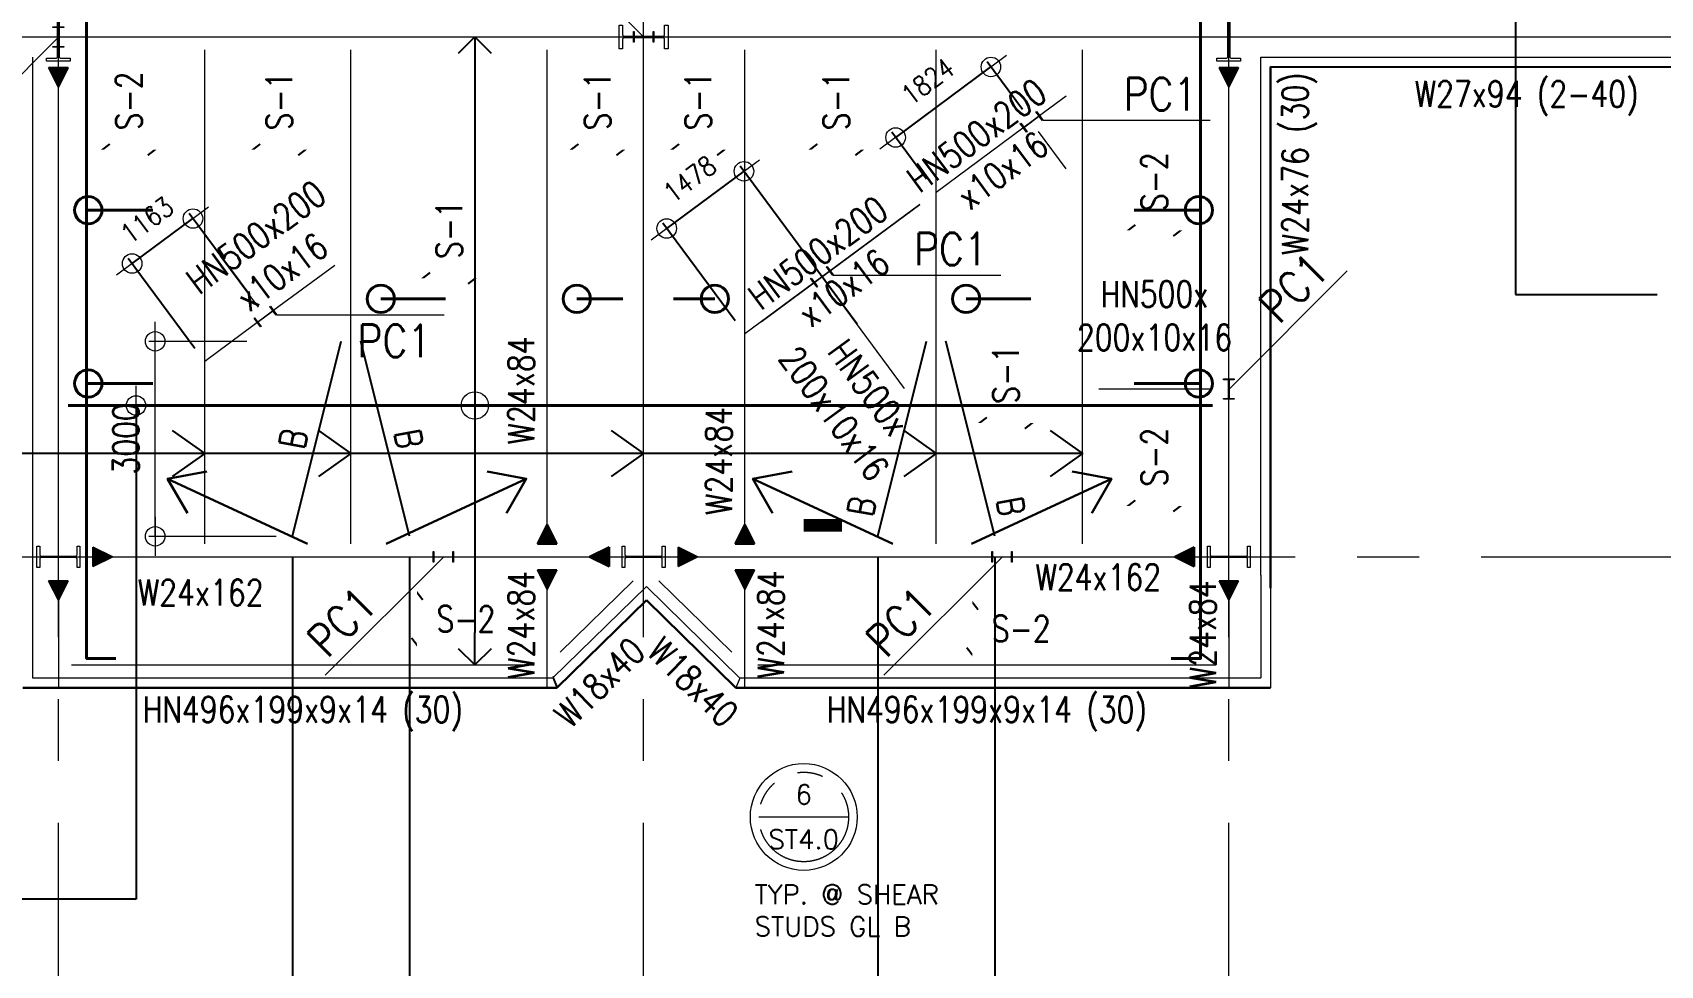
# Model space of a CAD drawing. Header units: millimetres. Extents: x -101701 to 170890, y -50253 to 85631.
# Drawn here: x 38408 to 63442, y -8775 to 5578 of the extents above; entities that cross this region are included whole.
import ezdxf
from ezdxf.enums import TextEntityAlignment as Align

# ---------------------------------------------------------------- set-up
doc = ezdxf.new("R2010")
doc.units = ezdxf.units.MM
doc.header["$MEASUREMENT"] = 0
doc.linetypes.add('CENTER2', pattern=[28.575, 19.05, -3.175, 3.175, -3.175])
doc.linetypes.add('PHANTOM2', pattern=[1.25, 0.625, -0.125, 0.125, -0.125, 0.125, -0.125])
doc.layers.get('0').update_dxf_attribs({"lineweight": 0})
for name, color, linetype, lineweight in [('A_ARCHITECTURAL BACKGROUND', 251, 'Continuous', 5), ('A_LINE', 1, 'Continuous', 9), ('COLUMN', 2, 'Continuous', 20), ('DIM LEADER', 1, 'Continuous', 5), ('GRIDLINES_DIM', 252, 'Continuous', 5), ('REDDUM', 1, 'Continuous', 25), ('S-ANNO-DIMS', 252, 'Continuous', 5), ('S-ANNO-MARK', 2, 'Continuous', 9), ('S-ANNO-NPLT', 7, 'Continuous', 9), ('S-Anno-Symb', 143, 'PHANTOM2', 15), ('S-Anno-Text', 52, 'Continuous', 15), ('S-BEAM', 5, 'Continuous', 25), ('S-BRACE', 2, 'Continuous', 18), ('S_BEAM', 5, 'Continuous', 30), ('S_COL', 2, 'Continuous', 20), ('S_DRB', 4, 'Continuous', 40), ('S_GRID LINES', 252, 'Continuous', 5), ('S_SLAB EDGE', 2, 'Continuous', 30), ('TEXT', 2, 'Continuous', 20)]:
    doc.layers.add(name, color=color, linetype=linetype, lineweight=lineweight)
doc.styles.add('1', font='simplex.shx', dxfattribs={"width": 0.85, "height": 300})
doc.styles.add('ARIALNW', font='ARIALN.TTF')
doc.styles.add('ROMANSX', font='ROMANS.shx', dxfattribs={"height": 0.09375})
doc.styles.add('SIMPLEX', font='SIMPLEX.shx', dxfattribs={"width": 0.8, "height": 400})
doc.dimstyles.new('DIM 200', dxfattribs={"dimtxt": 0.36, "dimasz": 0.2, "dimexe": 0.1, "dimexo": 0, "dimgap": 0.08, "dimtad": 1, "dimlfac": 2, "dimrnd": 0.005, "dimzin": 1, "dimdsep": 46, "dimtxsty": 'ARIALNW', "dimcen": 0.09, "dimclrd": 6, "dimclre": 6, "dimclrt": 13, "dimadec": 0, "dimazin": 0, "dimtfac": 1, "dimtofl": 0, "dimtmove": 2, "dimatfit": 3, "dimfxl": 1, "dimtolj": 1, "dimtzin": 0, "dimarcsym": 0})
doc.dimstyles.new('DIM_100', dxfattribs={"dimtxt": 1000, "dimasz": 2, "dimexe": 100, "dimexo": 250, "dimgap": 250, "dimtad": 1, "dimdec": 0, "dimrnd": 1, "dimdsep": 46, "dimtxsty": '1', "dimblk1": 'ESCADIM_ARW', "dimblk2": 'ESCADIM_ARW', "dimsah": 1, "dimcen": 50, "dimclrd": 256, "dimclre": 256, "dimclrt": 52, "dimadec": 0, "dimazin": 0, "dimtfac": 1, "dimtdec": 0, "dimtofl": 0, "dimtmove": 0, "dimatfit": 3, "dimldrblk": 'ESCADIM_ARW', "dimfxl": 1, "dimtolj": 1, "dimtzin": 0, "dimarcsym": 0})
doc.dimstyles.new('ESCA', dxfattribs={"dimtxt": 300, "dimasz": 1, "dimexe": 100, "dimexo": 100, "dimgap": 100, "dimtad": 1, "dimdec": 0, "dimrnd": 1, "dimdsep": 46, "dimtxsty": '1', "dimblk1": 'ESCADIM_ARW', "dimblk2": 'ESCADIM_ARW', "dimsah": 1, "dimcen": 50, "dimclrd": 256, "dimclre": 256, "dimclrt": 52, "dimadec": 0, "dimazin": 0, "dimtfac": 1, "dimtdec": 0, "dimtofl": 0, "dimtmove": 0, "dimatfit": 3, "dimldrblk": 'ESCADIM_ARW', "dimfxl": 1, "dimtolj": 1, "dimtzin": 0, "dimarcsym": 0})

# ---------------------------------------------------------------- blocks, each defined once
blk = doc.blocks.new('MOMENT')
at = {"layer": 'S_BEAM'}
h = blk.add_hatch(color=1, dxfattribs=at)
h.dxf.hatch_style = 1
h.paths.add_polyline_path([(37000, 700), (36850, 400), (37150, 400)])
at = {"layer": 'REDDUM'}
for p, q in [((36850, 400), (37000, 700)), ((37000, 700), (37150, 400)), ((36850, 400), (37150, 400))]:
    blk.add_line(p, q, dxfattribs=at)
blk = doc.blocks.new('12F COLUMN LAYOUT')
at = {"ltscale": 0.5}
for p, q in [((9002, 8002, 0), (8997, 7998, 0)), ((23968, 6691, 0), (23964, 6696, 0)), ((20746, 4306, 0), (20742, 4312, 0)), ((12187, 3694, 0), (12183, 3699, 0)), ((27002, 2578, 0), (26998, 2583, 0)), ((27002, 2578, 0), (26998, 2583, 0)), ((14764, -3, 0), (14764, 3, 0)), ((14917, 0, 0), (14924, 0, 0)), ((14923, -3, 0), (14919, 3, 0)), ((14923, -3, 0), (14919, 3, 0)), ((14923, -3, 0), (14919, 3, 0))]:
    blk.add_line(p, q, dxfattribs=at)
at = {"ltscale": 0.5, "elevation": 0}
for points in [[(8999, 8156), (9082, 8156), (9082, 8145), (9015, 8145, 0.414214), (9003, 8132), (9003, 7867, 0.414214), (9015, 7854), (9082, 7854), (9082, 7843), (8917, 7843), (8917, 7854), (8983, 7854, 0.414214), (8996, 7867), (8996, 8132, 0.414214), (8983, 8145), (8917, 8145), (8917, 8156), (8999, 8156)], [(24092, 6787), (24141, 6720), (24132, 6713), (24093, 6767, 0.414214), (24075, 6770), (23861, 6612, 0.414214), (23859, 6594), (23899, 6540), (23890, 6534), (23791, 6667), (23800, 6673), (23840, 6620, 0.414214), (23857, 6617), (24071, 6775, 0.414214), (24074, 6793), (24034, 6846), (24043, 6853), (24092, 6787)], [(20870, 4402), (20919, 4336), (20910, 4329), (20871, 4383, 0.414214), (20853, 4385), (20639, 4227, 0.414214), (20637, 4210), (20676, 4156), (20667, 4149), (20569, 4282), (20578, 4289), (20618, 4235, 0.414214), (20635, 4233), (20849, 4391, 0.414214), (20852, 4408), (20812, 4462), (20821, 4469), (20870, 4402)], [(12311, 3790), (12360, 3723), (12351, 3717), (12311, 3771, 0.414214), (12294, 3773), (12080, 3615, 0.414214), (12077, 3597), (12117, 3544), (12108, 3537), (12010, 3670), (12018, 3677), (12058, 3623, 0.414214), (12076, 3620), (12290, 3779, 0.414214), (12292, 3796), (12252, 3850), (12261, 3857), (12311, 3790)], [(27000, 2424), (26917, 2424), (26917, 2435), (26984, 2435, 0.414214), (26997, 2448), (26997, 2714, 0.414214), (26984, 2726), (26917, 2726), (26917, 2737), (27083, 2737), (27083, 2726), (27016, 2726, 0.414214), (27003, 2714), (27003, 2448, 0.414214), (27016, 2435), (27083, 2435), (27083, 2424), (27000, 2424)], [(15077, 0), (15077, -83), (15066, -83), (15066, -16, 0.414214), (15054, -3), (14788, -3, 0.414214), (14775, -16), (14775, -83), (14764, -83), (14764, 83), (14775, 83), (14775, 16, 0.414214), (14788, 3), (15054, 3, 0.414214), (15066, 16), (15066, 83), (15077, 83), (15077, 0)], [(23669, 0), (23669, -83), (23658, -83), (23658, -16, 0.414214), (23645, -3), (23379, -3, 0.414214), (23367, -16), (23367, -83), (23356, -83), (23356, 83), (23367, 83), (23367, 16, 0.414214), (23379, 3), (23645, 3, 0.414214), (23658, 16), (23658, 83), (23669, 83), (23669, 0)]]:
    blk.add_lwpolyline(points, format="xyb", dxfattribs=at)
at = {"ltscale": 0.5, "extrusion": (8.92195e-07, 2.94276e-07, 1), "elevation": 0}
blk.add_lwpolyline([(18157, 8000), (18157, 7917), (18146, 7917), (18146, 7984, 0.414214), (18133, 7997), (17867, 7997, 0.414214), (17854, 7984), (17854, 7917), (17843, 7917), (17843, 8083), (17854, 8083), (17854, 8016, 0.414214), (17867, 8003), (18133, 8003, 0.414214), (18146, 8016), (18146, 8083), (18157, 8083), (18157, 8000)], format="xyb", dxfattribs=at)
at = {"layer": 'COLUMN', "lineweight": 13}
for points in [[(8670, 0), (8670, 166), (8713, 166), (8713, 32, 0.414214), (8733, 12), (9267, 12, 0.414214), (9287, 32), (9287, 166), (9330, 166), (9330, -166), (9287, -166), (9287, -32, 0.414214), (9267, -12), (8733, -12, 0.414214), (8713, -32), (8713, -166), (8670, -166), (8670, 0)], [(17670, 0), (17670, 166), (17713, 166), (17713, 32, 0.414214), (17733, 12), (18267, 12, 0.414214), (18287, 32), (18287, 166), (18330, 166), (18330, -166), (18287, -166), (18287, -32, 0.414214), (18267, -12), (17733, -12, 0.414214), (17713, -32), (17713, -166), (17670, -166), (17670, 0)], [(26670, 0), (26670, 166), (26713, 166), (26713, 32, 0.414214), (26733, 12), (27267, 12, 0.414214), (27287, 32), (27287, 166), (27330, 166), (27330, -166), (27287, -166), (27287, -32, 0.414214), (27267, -12), (26733, -12, 0.414214), (26713, -32), (26713, -166), (26670, -166), (26670, 0)]]:
    blk.add_lwpolyline(points, format="xyb", dxfattribs=at)
at = {"layer": 'S_COL', "ltscale": 0.05, "elevation": 0}
blk.add_lwpolyline([(9000, 7626), (8818, 7626), (8818, 7675), (8969, 7675, 0.414214), (8987, 7693), (8987, 8304, 0.414214), (8969, 8321), (8818, 8321), (8818, 8370), (9182, 8370), (9182, 8321), (9031, 8321, 0.414214), (9013, 8304), (9013, 7693, 0.414214), (9031, 7675), (9182, 7675), (9182, 7626), (9000, 7626)], format="xyb", dxfattribs=at)
at = {"layer": 'S_COL', "ltscale": 0.05}
for points in [[(27000, 7626), (26818, 7626), (26818, 7675), (26969, 7675, 0.414214), (26987, 7693), (26987, 8304, 0.414214), (26969, 8321), (26818, 8321), (26818, 8370), (27182, 8370), (27182, 8321), (27031, 8321, 0.414214), (27013, 8304), (27013, 7693, 0.414214), (27031, 7675), (27182, 7675), (27182, 7626), (27000, 7626)], [(17624, 7998), (17624, 8182), (17677, 8182), (17677, 8031, 0.414214), (17695, 8013), (18305, 8013, 0.414214), (18323, 8031), (18323, 8182), (18376, 8182), (18376, 7815), (18323, 7815), (18323, 7965, 0.414214), (18305, 7984), (17695, 7984, 0.414214), (17677, 7965), (17677, 7815), (17624, 7815), (17624, 7998)]]:
    blk.add_lwpolyline(points, format="xyb", dxfattribs=at)
blk = doc.blocks.new('ESCADIM_ARW')
at = {"color": 7}
blk.add_line((-150, 0), (150, 0), dxfattribs=at)
blk.add_circle((0, 0), 75, dxfattribs=at)
blk = doc.blocks.new('*D31')
at = {"layer": 'A_ARCHITECTURAL BACKGROUND', "lineweight": -2, "ltscale": 0.5, "transparency": 16777216}
for p, q in [((41732, 1556), (40814, 2796)), ((39941, 2025), (40872, 2715)), ((40906, 717), (39880, 2104))]:
    blk.add_line(p, q, dxfattribs=at)
at = {"layer": 'Defpoints', "color": 0, "ltscale": 0.5, "transparency": 16777216}
for p in [(40874, 2716), (41881, 1355, 0), (41055, 516, 0)]:
    blk.add_point(p, dxfattribs=at)
at = {"layer": 'A_ARCHITECTURAL BACKGROUND', "lineweight": -2, "ltscale": 0.5, "transparency": 16777216, "xscale": 2, "yscale": 2, "zscale": 2}
for p, rotation in [((40874, 2716), 36.50094734812542), ((39939, 2024), 216.5009473481254)]:
    blk.add_blockref('ESCADIM_ARW', p, dxfattribs=dict(at, rotation=rotation))
at = {"layer": 'A_ARCHITECTURAL BACKGROUND', "color": 52, "ltscale": 0.5, "transparency": 16777216, "insert": (40169, 2691), "char_height": 300, "attachment_point": 5, "rotation": 36.5009, "style": '1'}
blk.add_mtext('\\A1;1163', dxfattribs=at)
blk = doc.blocks.new('*D33')
at = {"layer": 'A_ARCHITECTURAL BACKGROUND', "lineweight": -2, "ltscale": 0.5, "transparency": 16777216}
for p, q in [((51090, 1090), (49288, 3524)), ((48161, 2565), (49346, 3442)), ((49212, 1142), (48100, 2644))]:
    blk.add_line(p, q, dxfattribs=at)
at = {"layer": 'Defpoints', "color": 0, "ltscale": 0.5, "transparency": 16777216}
for p in [(49348, 3443), (49361, 941, 0), (51238, 889, 0)]:
    blk.add_point(p, dxfattribs=at)
at = {"layer": 'A_ARCHITECTURAL BACKGROUND', "lineweight": -2, "ltscale": 0.5, "transparency": 16777216, "xscale": 2, "yscale": 2, "zscale": 2}
for p, rotation in [((49348, 3443), 36.50094734812542), ((48160, 2564), 216.5009473481254)]:
    blk.add_blockref('ESCADIM_ARW', p, dxfattribs=dict(at, rotation=rotation))
at = {"layer": 'A_ARCHITECTURAL BACKGROUND', "color": 52, "ltscale": 0.5, "transparency": 16777216, "insert": (48516, 3325), "char_height": 300, "attachment_point": 5, "rotation": 36.5009, "style": '1'}
blk.add_mtext('\\A1;1478', dxfattribs=at)
blk = doc.blocks.new('*D34')
at = {"layer": 'A_ARCHITECTURAL BACKGROUND', "lineweight": -2, "ltscale": 0.5, "transparency": 16777216}
for p, q in [((51682, 3965), (53145, 5048)), ((53631, 4394), (53087, 5129)), ((52156, 3320), (51621, 4044))]:
    blk.add_line(p, q, dxfattribs=at)
at = {"layer": 'Defpoints', "color": 0, "ltscale": 0.5, "transparency": 16777216}
for p in [(53146, 5049), (53780, 4193, 0), (52305, 3119, 0)]:
    blk.add_point(p, dxfattribs=at)
at = {"layer": 'A_ARCHITECTURAL BACKGROUND', "lineweight": -2, "ltscale": 0.5, "transparency": 16777216, "xscale": 2, "yscale": 2, "zscale": 2}
for p, rotation in [((53146, 5049), 36.50094734812542), ((51680, 3964), 216.5009473481254)]:
    blk.add_blockref('ESCADIM_ARW', p, dxfattribs=dict(at, rotation=rotation))
at = {"layer": 'A_ARCHITECTURAL BACKGROUND', "color": 52, "ltscale": 0.5, "transparency": 16777216, "insert": (52175, 4828), "char_height": 300, "attachment_point": 5, "rotation": 36.5009, "style": '1'}
blk.add_mtext('\\A1;1824', dxfattribs=at)
blk = doc.blocks.new('ARCHBKGRND2')
at = {"layer": 'A_ARCHITECTURAL BACKGROUND', "color": 251, "ltscale": 10}
for p, q in [((38408, 5201, 0), (38408, -4352, 0)), ((47850, -2943, 0), (46410, -4352, 0)), ((47850, -2943, 0), (49286, -4353, 0)), ((57297, -2772, 0), (57297, -4352, 0)), ((38408, -4352, 0), (46410, -4352, 0)), ((46409, -4325, 0), (46472, -4475, 0)), ((46410, -4352, 0), (46473, -4502, 0)), ((49286, -4353, 0), (49223, -4503, 0)), ((49286, -4352, 0), (57297, -4352, 0))]:
    blk.add_line(p, q, dxfattribs=at)
at = {"layer": 'A_ARCHITECTURAL BACKGROUND', "color": 2, "ltscale": 10}
blk.add_line((57447, -2969, 0), (57447, -4502, 0), dxfattribs=at)
at = {"layer": 'A_ARCHITECTURAL BACKGROUND', "color": 251, "ltscale": 10, "elevation": 0}
blk.add_lwpolyline([(57297, -2772), (57297, 5198), (66215, 5197)], dxfattribs=at)
at = {"layer": 'S_SLAB EDGE', "color": 2, "ltscale": 10}
for p, q in [((47849, -3155, 0), (46473, -4502, 0)), ((47849, -3155, 0), (49223, -4503, 0)), ((38258, -4502, 0), (46473, -4502, 0)), ((49223, -4502, 0), (57447, -4502, 0))]:
    blk.add_line(p, q, dxfattribs=at)
at = {"layer": 'S_SLAB EDGE', "color": 2, "ltscale": 10, "elevation": 0}
blk.add_lwpolyline([(57447, -2969), (57447, 5048), (66366, 5047)], dxfattribs=at)
blk = doc.blocks.new('_Open90')
at = {"color": 0, "linetype": 'ByBlock', "lineweight": -2}
for p, q in [((0, 0), (-1, 0)), ((-0.5, 0.5), (0, 0)), ((0, 0), (-0.5, -0.5))]:
    blk.add_line(p, q, dxfattribs=at)
blk = doc.blocks.new('*D39')
at = {"lineweight": -2, "ltscale": 0.5, "transparency": 16777216}
blk.add_line((45210, 5011), (45210, -3652), dxfattribs=at)
at = {"layer": 'Defpoints', "color": 0, "ltscale": 0.5, "transparency": 16777216}
for p in [(44553, 5511, 0), (44553, -4152, 0), (45210, -4152)]:
    blk.add_point(p, dxfattribs=at)
at = {"lineweight": -2, "ltscale": 0.5, "transparency": 16777216, "xscale": 500, "yscale": 500, "zscale": 500}
for p, rotation in [((45210, 5511), 90), ((45210, -4152), 270)]:
    blk.add_blockref('_Open90', p, dxfattribs=dict(at, rotation=rotation))
blk = doc.blocks.new('*D121')
at = {"layer": 'Defpoints', "color": 0, "transparency": 16777216}
for p in [(18489, 11316), (20150, 11316, 0), (20600, 8316, 0)]:
    blk.add_point(p, dxfattribs=at)
at = {"layer": 'GRIDLINES_DIM', "lineweight": -2, "transparency": 16777216}
for p, q in [((19900, 11316), (18389, 11316)), ((18489, 8318), (18489, 11314)), ((20350, 8316), (18389, 8316))]:
    blk.add_line(p, q, dxfattribs=at)
at = {"layer": 'GRIDLINES_DIM', "lineweight": -2, "transparency": 16777216, "xscale": 2, "yscale": 2, "zscale": 2}
for p, rotation in [((18489, 11316), 90), ((18489, 8316), 270)]:
    blk.add_blockref('ESCADIM_ARW', p, dxfattribs=dict(at, rotation=rotation))
at = {"layer": 'GRIDLINES_DIM', "color": 52, "transparency": 16777216, "insert": (18039, 9816), "char_height": 400, "attachment_point": 5, "rotation": 90, "style": 'SIMPLEX'}
blk.add_mtext('\\A1;{\\W0.8;3000}', dxfattribs=at)
blk = doc.blocks.new('*D61')
at = {"layer": 'Defpoints', "color": 0, "transparency": 16777216}
for p in [(42405, -2240, 0), (38805, -10739), (38805, -15368)]:
    blk.add_point(p, dxfattribs=at)
at = {"layer": 'GRIDLINES_DIM', "lineweight": -2, "transparency": 16777216}
for p, q in [((42405, -2490), (42405, -15468)), ((38805, -10989), (38805, -15468)), ((42403, -15368), (38807, -15368))]:
    blk.add_line(p, q, dxfattribs=at)
at = {"layer": 'GRIDLINES_DIM', "lineweight": -2, "transparency": 16777216, "xscale": 2, "yscale": 2, "zscale": 2, "rotation": 180}
blk.add_blockref('ESCADIM_ARW', (38805, -15368), dxfattribs=at)
at = {"layer": 'GRIDLINES_DIM', "lineweight": -2, "transparency": 16777216, "xscale": 2, "yscale": 2, "zscale": 2}
blk.add_blockref('ESCADIM_ARW', (42405, -15368), dxfattribs=at)
at = {"layer": 'GRIDLINES_DIM', "color": 52, "transparency": 16777216, "insert": (40605, -14918), "char_height": 400, "attachment_point": 5, "style": 'SIMPLEX'}
blk.add_mtext('\\A1;3600', dxfattribs=at)
blk = doc.blocks.new('*D62')
at = {"layer": 'Defpoints', "color": 0, "transparency": 16777216}
for p in [(44205, -2240, 0), (47805, -10739), (47805, -15368)]:
    blk.add_point(p, dxfattribs=at)
at = {"layer": 'GRIDLINES_DIM', "lineweight": -2, "transparency": 16777216}
for p, q in [((44205, -2490), (44205, -15468)), ((47805, -10989), (47805, -15468)), ((44207, -15368), (47803, -15368))]:
    blk.add_line(p, q, dxfattribs=at)
at = {"layer": 'GRIDLINES_DIM', "lineweight": -2, "transparency": 16777216, "xscale": 2, "yscale": 2, "zscale": 2, "rotation": 180}
blk.add_blockref('ESCADIM_ARW', (44205, -15368), dxfattribs=at)
at = {"layer": 'GRIDLINES_DIM', "lineweight": -2, "transparency": 16777216, "xscale": 2, "yscale": 2, "zscale": 2}
blk.add_blockref('ESCADIM_ARW', (47805, -15368), dxfattribs=at)
at = {"layer": 'GRIDLINES_DIM', "color": 52, "transparency": 16777216, "insert": (46005, -14918), "char_height": 400, "attachment_point": 5, "style": 'SIMPLEX'}
blk.add_mtext('\\A1;{\\W0.8;3600}', dxfattribs=at)
blk = doc.blocks.new('*D63')
at = {"layer": 'Defpoints', "color": 0, "transparency": 16777216}
for p in [(42405, -2240, 0), (44205, -2240, 0), (42405, -15368)]:
    blk.add_point(p, dxfattribs=at)
at = {"layer": 'GRIDLINES_DIM', "lineweight": -2, "transparency": 16777216}
for p, q in [((42405, -2490), (42405, -15468)), ((44205, -2490), (44205, -15468)), ((44203, -15368), (42407, -15368))]:
    blk.add_line(p, q, dxfattribs=at)
at = {"layer": 'GRIDLINES_DIM', "lineweight": -2, "transparency": 16777216, "xscale": 2, "yscale": 2, "zscale": 2, "rotation": 180}
blk.add_blockref('ESCADIM_ARW', (42405, -15368), dxfattribs=at)
at = {"layer": 'GRIDLINES_DIM', "lineweight": -2, "transparency": 16777216, "xscale": 2, "yscale": 2, "zscale": 2}
blk.add_blockref('ESCADIM_ARW', (44205, -15368), dxfattribs=at)
at = {"layer": 'GRIDLINES_DIM', "color": 52, "transparency": 16777216, "insert": (43305, -14918), "char_height": 400, "attachment_point": 5, "style": 'SIMPLEX'}
blk.add_mtext('\\A1;{\\W0.8;1800}', dxfattribs=at)
blk = doc.blocks.new('*D78')
at = {"layer": 'Defpoints', "color": 0, "transparency": 16777216}
for p in [(53205, -2240, 0), (56805, -10739), (56805, -15368)]:
    blk.add_point(p, dxfattribs=at)
at = {"layer": 'GRIDLINES_DIM', "lineweight": -2, "transparency": 16777216}
for p, q in [((53205, -2490), (53205, -15468)), ((56805, -10989), (56805, -15468)), ((53207, -15368), (56803, -15368))]:
    blk.add_line(p, q, dxfattribs=at)
at = {"layer": 'GRIDLINES_DIM', "lineweight": -2, "transparency": 16777216, "xscale": 2, "yscale": 2, "zscale": 2, "rotation": 180}
blk.add_blockref('ESCADIM_ARW', (53205, -15368), dxfattribs=at)
at = {"layer": 'GRIDLINES_DIM', "lineweight": -2, "transparency": 16777216, "xscale": 2, "yscale": 2, "zscale": 2}
blk.add_blockref('ESCADIM_ARW', (56805, -15368), dxfattribs=at)
at = {"layer": 'GRIDLINES_DIM', "color": 52, "transparency": 16777216, "insert": (55005, -14918), "char_height": 400, "attachment_point": 5, "style": 'SIMPLEX'}
blk.add_mtext('\\A1;3600', dxfattribs=at)
blk = doc.blocks.new('*D79')
at = {"layer": 'Defpoints', "color": 0, "transparency": 16777216}
for p in [(51405, -2240, 0), (47805, -10739), (47805, -15368)]:
    blk.add_point(p, dxfattribs=at)
at = {"layer": 'GRIDLINES_DIM', "lineweight": -2, "transparency": 16777216}
for p, q in [((51405, -2490), (51405, -15468)), ((47805, -10989), (47805, -15468)), ((51403, -15368), (47807, -15368))]:
    blk.add_line(p, q, dxfattribs=at)
at = {"layer": 'GRIDLINES_DIM', "lineweight": -2, "transparency": 16777216, "xscale": 2, "yscale": 2, "zscale": 2, "rotation": 180}
blk.add_blockref('ESCADIM_ARW', (47805, -15368), dxfattribs=at)
at = {"layer": 'GRIDLINES_DIM', "lineweight": -2, "transparency": 16777216, "xscale": 2, "yscale": 2, "zscale": 2}
blk.add_blockref('ESCADIM_ARW', (51405, -15368), dxfattribs=at)
at = {"layer": 'GRIDLINES_DIM', "color": 52, "transparency": 16777216, "insert": (49605, -14918), "char_height": 400, "attachment_point": 5, "style": 'SIMPLEX'}
blk.add_mtext('\\A1;{\\W0.8;3600}', dxfattribs=at)
blk = doc.blocks.new('*D80')
at = {"layer": 'Defpoints', "color": 0, "transparency": 16777216}
for p in [(51405, -2240, 0), (53205, -2240, 0), (53205, -15368)]:
    blk.add_point(p, dxfattribs=at)
at = {"layer": 'GRIDLINES_DIM', "lineweight": -2, "transparency": 16777216}
for p, q in [((51405, -2490), (51405, -15468)), ((53205, -2490), (53205, -15468)), ((51407, -15368), (53203, -15368))]:
    blk.add_line(p, q, dxfattribs=at)
at = {"layer": 'GRIDLINES_DIM', "lineweight": -2, "transparency": 16777216, "xscale": 2, "yscale": 2, "zscale": 2, "rotation": 180}
blk.add_blockref('ESCADIM_ARW', (51405, -15368), dxfattribs=at)
at = {"layer": 'GRIDLINES_DIM', "lineweight": -2, "transparency": 16777216, "xscale": 2, "yscale": 2, "zscale": 2}
blk.add_blockref('ESCADIM_ARW', (53205, -15368), dxfattribs=at)
at = {"layer": 'GRIDLINES_DIM', "color": 52, "transparency": 16777216, "insert": (52305, -14918), "char_height": 400, "attachment_point": 5, "style": 'SIMPLEX'}
blk.add_mtext('\\A1;{\\W0.8;1800}', dxfattribs=at)
blk = doc.blocks.new('Bubble')
at = {"layer": 'S-ANNO-NPLT'}
blk.add_circle((0, 0), 0.2608, dxfattribs=at)
at = {"layer": 'S-Anno-Symb', "color": 0}
blk.add_line((-0.2188, 0), (0.2188, 0), dxfattribs=at)
blk.add_circle((0, 0), 0.2187, dxfattribs=at)
at = {"layer": 'S-Anno-Symb', "style": 'ROMANSX'}
for tag, p in [('1', (0, 0.1094)), ('S1', (0, -0.1094))]:
    blk.add_attdef(tag, text='', height=0.0937, dxfattribs=at).set_placement(p, align=Align.MIDDLE_CENTER)
at = {"layer": 'S-Anno-Symb', "style": 'ROMANSX', "width": 1.018385, "flags": 8}
blk.add_attdef('LONG', text='', height=0.0937, dxfattribs=at).set_placement((-0.1796, -0.1249), (0.1796, -0.1249), align=Align.FIT)
blk = doc.blocks.new('ROOF DECK FRAMING LAYOUT')
at = {"layer": 'A_LINE', "color": 3}
for p, q in [((47805, 5511, 0), (45986, 7330, 0)), ((38802, 5501, 0), (36983, 3682, 0)), ((53946, 4231, 0), (56519, 4231, 0)), ((50724, 1847, 0), (53297, 1847, 0)), ((56808, 92, 0), (58627, 1911, 0)), ((42165, 1235, 0), (44737, 1235, 0)), ((44726, -2492, 0), (42907, -4311, 0)), ((53317, -2492, 0), (51498, -4311, 0))]:
    blk.add_line(p, q, dxfattribs=at)
at = {"layer": 'COLUMN', "ltscale": 0.5}
blk.add_line((41881, 1355, 0), (41305, 2133, 0), dxfattribs=at)
at = {"layer": 'S-BEAM'}
for p, q in [((42405, -2172, 0), (43155, 828, 0)), ((44205, -2172, 0), (43455, 828, 0)), ((51405, -2172, 0), (52155, 828, 0)), ((53205, -2172, 0), (52455, 828, 0))]:
    blk.add_line(p, q, dxfattribs=at)
at = {"layer": 'S_BEAM', "color": 5, "lineweight": 13}
for p, q in [((39328, 5511, 0), (47281, 5511, 0)), ((48328, 5511, 0), (56281, 5511, 0)), ((57328, 5511, 0), (65440, 5511, 0)), ((41055, -2289, 0), (41055, 5311, 0)), ((43305, -2288, 0), (43305, 5312, 0)), ((52305, -2288, 0), (52305, 5312, 0)), ((54555, -2288, 0), (54555, 5312, 0)), ((38805, -2122, 0), (38805, 5147, 0)), ((47805, -2122, 0), (47805, 5147, 0)), ((56805, -2122, 0), (56805, 5147, 0)), ((54305, 4599, 0), (53977, 4357, 0)), ((53977, 4357, 0), (52305, 3119, 0)), ((54305, 3483, 0), (53880, 4058, 0)), ((52055, 2935, 0), (49361, 941, 0)), ((43055, 1996, 0), (42196, 1361, 0)), ((51819, 104, 0), (50658, 1673, 0)), ((42196, 1361, 0), (41055, 516, 0)), ((56552, 92, 0), (54805, 92, 0)), ((39335, -2489, 0), (47274, -2489, 0)), ((48335, -2489, 0), (56274, -2489, 0))]:
    blk.add_line(p, q, dxfattribs=at)
at = {"layer": 'S_BEAM', "lineweight": 13, "ltscale": 0.5}
for p, q in [((46322, -2289, 0), (46322, 5311, 0)), ((49361, -2289, 0), (49361, 5311, 0)), ((46322, -4502, 0), (46322, -2689, 0)), ((49361, -4502, 0), (49361, -2689, 0)), ((38805, -2855, 0), (38805, -4502, 0)), ((56805, -2855, 0), (56805, -4502, 0))]:
    blk.add_line(p, q, dxfattribs=at)
at = {"layer": 'S_BEAM', "color": 5, "lineweight": 13, "ltscale": 10}
for p, q in [((47647, -2855, 0), (46522, -3956, 0)), ((48039, -2855, 0), (49161, -3955, 0)), ((39005, -4152, 0), (46122, -4152, 0)), ((49561, -4152, 0), (56605, -4152, 0))]:
    blk.add_line(p, q, dxfattribs=at)
at = {"layer": 'REDDUM', "lineweight": 13, "xscale": -1}
for p, rotation in [((1805, 5438, 0), 180), ((19805, 5438, 0), 180), ((47674, 34511, 0), 90), ((56674, 34511, 0), 90), ((9322, -2289, 0), 180), ((12361, -2289, 0), 180), ((1805, -2455, 0), 180), ((19805, -2455, 0), 180)]:
    blk.add_blockref('MOMENT', p, dxfattribs=dict(at, rotation=rotation))
at = {"layer": 'REDDUM', "lineweight": 13}
for p in [(9322, -2689, 0), (12361, -2689, 0)]:
    blk.add_blockref('MOMENT', p, dxfattribs=at)
at = {"layer": 'REDDUM', "lineweight": 13, "rotation": 270}
for p in [(38935, 34511, 0), (47935, 34511, 0)]:
    blk.add_blockref('MOMENT', p, dxfattribs=at)
at = {"layer": 'TEXT', "char_height": 500, "width": 2783.27, "attachment_point": 5, "style": '1'}
for insert in [(55753, 4631, 0), (52531, 2247, 0), (43971, 835, 0)]:
    blk.add_mtext('PC1', dxfattribs=dict(at, insert=insert))
at = {"layer": 'TEXT', "char_height": 500, "width": 2783.27, "attachment_point": 5, "rotation": 45, "style": '1'}
for insert in [(57803, 1652, 0), (43165, -3487, 0), (51757, -3487, 0)]:
    blk.add_mtext('PC1', dxfattribs=dict(at, insert=insert))
at = {"layer": 'S-BRACE', "lineweight": 13, "ltscale": 0.5}
for points in [[(40485, -1287, 0), (42636, -2289, 0)], [(46000, -1287, 0), (43848, -2289, 0)], [(49485, -1287, 0), (51636, -2289, 0)], [(55000, -1287, 0), (52848, -2289, 0)]]:
    blk.add_leader(points, dimstyle='DIM 200', override={"dimasz": 500, "dimgap": 0.08, "dimtad": 0, "dimclrd": 2, "dimldrblk": 'Open90', "dimfxl": 0.18}, dxfattribs=at)
blk = doc.blocks.new('DIM_GRIDLINES_2')
at = {"layer": 'GRIDLINES_DIM', "linetype": 'CENTER2', "ltscale": 300}
for p, q in [((17000, -10379.6), (17000, 63813, 0)), ((26000, -10379.6), (26000, 63813, 0)), ((35000, -10379.6), (35000, 63813, 0)), ((-12556.3, 16000, 0), (50790.7, 16000, 0)), ((-12556.3, 8000, 0), (50790.7, 8000, 0))]:
    blk.add_line(p, q, dxfattribs=at)
at = {"layer": 'GRIDLINES_DIM'}
dim = blk.add_linear_dim(base=(18489, 11315.6, 0), p1=(20600, 8315.6, 0), p2=(20150, 11315.6, 0), angle=90, text='{\\W0.8;<>}', dimstyle='DIM_100', override={"dimtxt": 400, "dimtxsty": 'SIMPLEX'}, dxfattribs=at)
dim.commit()
dim.dimension.update_dxf_attribs({"geometry": '*D121', "text_midpoint": (18039, 9815.6, 0)})

msp = doc.modelspace()

# ---------------------------------------------------------------- linework, layer by layer
at = {"ltscale": 0.5}
msp.add_line((53160.40494, -2492.20186, 0.00034), (53160.40494, -2485.59786, 0.00034), dxfattribs=at)
at = {"layer": 'A_ARCHITECTURAL BACKGROUND', "ltscale": 0.5}
msp.add_line((49610.61011, 1125.89111, 0.00016), (52054.83687, 2934.58696, 0.00021), dxfattribs=at)
at = {"layer": 'GRIDLINES_DIM', "linetype": 'CENTER2', "ltscale": 300}
msp.add_line((9248.55863, -2488.74009, -0.00001), (72595.55687, -2488.74009, -0.00001), dxfattribs=at)
at = {"layer": 'S-ANNO-MARK'}
for points in [[(39595.83194, 3863.21012, 29.99952, 29.99952, 0), (39482.78761, 3776.20899, 0, 0, 0), (40292.36517, 3776.20899, 29.99952, 29.99952, 0), (40179.32084, 3689.20785, 0, 0, 0)], [(41909.374, 3863.21012, 29.99952, 29.99952, 0), (41796.32967, 3776.20899, 0, 0, 0), (42605.90722, 3776.20899, 29.99952, 29.99952, 0), (42492.86289, 3689.20785, 0, 0, 0)], [(46803.32591, 3863.21012, 29.99952, 29.99952, 0), (46690.28159, 3776.20899, 0, 0, 0), (47499.85914, 3776.20899, 29.99952, 29.99952, 0), (47386.81481, 3689.20785, 0, 0, 0)], [(48351.24765, 3863.21012, 29.99952, 29.99952, 0), (48238.20332, 3776.20899, 0, 0, 0), (49047.78087, 3776.20899, 29.99952, 29.99952, 0), (48934.73654, 3689.20785, 0, 0, 0)], [(50476.82539, 3863.21012, 29.99952, 29.99952, 0), (50363.78106, 3776.20899, 0, 0, 0), (51173.35861, 3776.20899, 29.99952, 29.99952, 0), (51060.31428, 3689.20785, 0, 0, 0)], [(55366.86007, 2619.74412, 29.99952, 29.99952, 0), (55253.81574, 2532.74299, 0, 0, 0), (56063.39329, 2532.74299, 29.99952, 29.99952, 0), (55950.34896, 2445.74186, 0, 0, 0)], [(53083.57342, -342.6035, 29.99952, 29.99952, 0), (52970.52909, -429.60463, 0, 0, 0), (53780.10664, -429.60463, 29.99952, 29.99952, 0), (53667.06231, -516.60576, 0, 0, 0)], [(55366.86007, -1617.79946, 29.99952, 29.99952, 0), (55253.81574, -1704.80059, 0, 0, 0), (56063.39329, -1704.80059, 29.99952, 29.99952, 0), (55950.34896, -1791.80173, 0, 0, 0)], [(44409.0579, -3151.13646, 29.99952, 29.99952, 0), (44322.05677, -3038.09213, 0, 0, 0), (44322.05677, -3847.66969, 29.99952, 29.99952, 0), (44235.05563, -3734.62536, 0, 0, 0)], [(52948.30118, -3301.08443, 29.99952, 29.99952, 0), (52861.30005, -3188.0401, 0, 0, 0), (52861.30005, -3997.61765, 29.99952, 29.99952, 0), (52774.29892, -3884.57332, 0, 0, 0)]]:
    msp.add_lwpolyline(points, format="xyseb", dxfattribs=at)
at = {"layer": 'S-ANNO-MARK', "elevation": 0.00001}
msp.add_lwpolyline([(44521.71469, 1885.33322, 29.99952, 29.99952, 0), (44408.67037, 1798.33209, 0, 0, 0), (45218.24792, 1798.33209, 29.99952, 29.99952, 0), (45105.20359, 1711.33096, 0, 0, 0)], format="xyseb", dxfattribs=at)
at = {"layer": 'S-ANNO-NPLT'}
msp.add_circle((50267.94237, -6490.03581, 0.00001), 821.36597, dxfattribs=at)
at = {"layer": 'S-Anno-Symb', "linetype": 'ByBlock', "elevation": 0.00001}
msp.add_lwpolyline([(50267.94237, -5668.66983, 0, 0, 0), (50267.94237, -2001.99569, 196.07256, 196.07256, 0), (50856.16005, -2001.99569, 0, 0, 0)], format="xyseb", dxfattribs=at)
at = {"layer": 'S-Anno-Text', "color": 1}
msp.add_circle((45209.52694, -159.67731, 0.00004), 210.36702, dxfattribs=at)
at = {"layer": 'S_DRB'}
for p, q in [((40260.02038, 2844.59324, -0.00001), (39265.20388, 2844.59324, -0.00001)), ((55349.65336, 2844.59324, -0.00001), (56344.46985, 2844.59324, -0.00001)), ((44760.02038, 1481.03391, -0.00002), (43765.20388, 1481.03391, -0.00002)), ((47487.24978, 1481.03391, 0.00003), (46779.47452, 1481.03391, 0.00003)), ((48262.5117, 1481.03391, 0.00003), (48900.24309, 1481.03391, 0.00003)), ((53760.02038, 1481.03391, -0.00002), (52765.20388, 1481.03391, -0.00002)), ((40260.02038, 177.92657, -0.00001), (39265.20388, 177.92657, -0.00001)), ((55349.65336, 177.92657, -0.00001), (56344.46985, 177.92657, -0.00001))]:
    msp.add_line(p, q, dxfattribs=at)
at = {"layer": 'S_DRB', "color": 4}
msp.add_line((38954.83687, -159.67731, -0.00001), (56551.53487, -159.67731, 0.00007), dxfattribs=at)
at = {"layer": 'S_DRB', "color": 4, "elevation": -0.00001}
for points in [[(39689.35487, -4051.67707), (39239.35487, -4051.67707), (39239.35487, 45246.79491), (39689.35487, 45246.79491)], [(55920.31887, -4051.67707), (56370.31887, -4051.67707), (56370.31887, 21146.79491)]]:
    msp.add_lwpolyline(points, dxfattribs=at)
at = {"layer": 'S_DRB'}
for centre in [(39265.20388, 2844.59324, -0.00001), (56344.46985, 2844.59324, -0.00001), (43765.20388, 1481.03391, -0.00002), (46779.47452, 1481.03391, 0.00003), (48900.24309, 1481.03391, 0.00003), (52765.20388, 1481.03391, -0.00002), (39265.20388, 177.92657, -0.00001), (56344.46985, 177.92657, -0.00001)]:
    msp.add_circle(centre, 210.36702, dxfattribs=at)

# ---------------------------------------------------------------- block references
msp.add_blockref('12F COLUMN LAYOUT', (29804.83687, -2488.74009, -0.00001))
at = {"layer": 'A_ARCHITECTURAL BACKGROUND', "lineweight": 13}
msp.add_blockref('ARCHBKGRND2', (0, 0), dxfattribs=at)
at = {"layer": 'S-Anno-Symb', "xscale": 3149.760000000242, "yscale": 3149.760000000242, "zscale": 3149.760000000242}
msp.add_blockref('Bubble', (50267.94237, -6490.03581, 0.00001), dxfattribs=at).add_auto_attribs({'1': '6', 'S1': 'ST4.0'})
at = {"layer": 'S_BEAM'}
msp.add_blockref('ROOF DECK FRAMING LAYOUT', (0, 0), dxfattribs=at)
at = {"layer": 'S_GRID LINES'}
msp.add_blockref('DIM_GRIDLINES_2', (21804.83687, -10488.74009, -0.00001), dxfattribs=at)

# ---------------------------------------------------------------- texts
at = {"layer": 'S-ANNO-DIMS', "color": 52, "char_height": 400, "attachment_point": 5, "style": 'SIMPLEX'}
for s, insert, rotation in [('\\A1;\\pxqc;S-2', (39887.57639, 4526.20899), 90), ('\\A1;\\pxqc;{\\W0.8;S-1}', (42201.11844, 4526.20899), 90), ('\\A1;\\pxqc;{\\W0.8;S-1}', (47095.07036, 4526.20899), 90), ('\\A1;\\pxqc;{\\W0.8;S-1}', (48642.99209, 4526.20899), 90), ('\\A1;\\pxqc;{\\W0.8;S-1}', (50768.56983, 4526.20899), 90), ('\\A1;{\\W0.8;HN500x200\\Px10x16}', (53123.21312, 3725.07343, 0.00016), 36.500936546), ('\\A1;W24x76 (30)', (57890.32862, 3561.77726, -0.00002), 90), ('\\A1;\\pxqc;S-2', (55658.60452, 3282.74299), 90), ('\\A1;{\\W0.8;HN500x200\\Px10x16}', (42043.17922, 2161.57569, 0.00016), 36.500936546), ('\\A1;{\\W0.8;HN500x200\\Px10x16}', (50682.59206, 1919.04658, -0.00001), 36.500936546), ('\\A1;\\pxqc;{\\W0.8;S-1}', (44813.45914, 2548.33209, 0.00001), 90), ('\\A1;{\\W0.8;W24x84}', (45922.08142, 71.63113, 0.00006), 90), ('\\A1;{\\W0.8;HN500x\\P200x10x16}', (51002.58139, -82.67772, 0), 306.500936546), ('\\A1;\\pxqc;{\\W0.8;S-1}', (53375.31787, 320.39537), 90), ('\\A1;{\\W0.8;W24x84}', (48960.61011, -1012.84475, 0.00006), 90), ('\\A1;\\pxqc;S-2', (55658.60452, -954.80059), 90), ('\\A1;{\\W0.8;W24x84}', (45922.08142, -3534.99455, 0.00006), 90), ('\\A1;{\\W0.8;W24x84}', (49760.61011, -3528.29989, 0.00006), 90), ('\\A1;{\\W0.8;W24x84}', (56404.83687, -3678.61428, 0.00002), 90), ('\\A1;W18x40', (48562.10134, -4414.8516, 0.00002), 315.549854629), ('\\A1;W18x40', (47129.02091, -4422.20346, 0.00002), 44.450145371)]:
    msp.add_mtext(s, dxfattribs=dict(at, insert=insert, rotation=rotation))
for s, insert in [('\\A1;W27x94 (2-40)', (61384.33887, 4567.01309, 0.00002)), ('\\A1;{\\W0.8;HN500x\\P200x10x16}', (55661.84318, 1221.85626, 0.00008)), ('\\A1;{\\W0.8;W24x162}', (54796.89244, -2799.13774, -0.00001)), ('\\A1;{\\W0.8;W24x162}', (40992.90907, -3039.05448, -0.00001)), ('\\A1;\\pxqc;S-2', (45072.05677, -3442.88091)), ('\\A1;\\pxqc;S-2', (53611.30005, -3592.82887)), ('\\A1;{\\W0.8;HN496x199x9x14 (30)}', (42563.45914, -4901.99146, 0.00002)), ('\\A1;{\\W0.8;HN496x199x9x14 (30)}', (53082.72349, -4901.99146, 0.00002))]:
    msp.add_mtext(s, dxfattribs=dict(at, insert=insert))
at = {"layer": 'S-ANNO-DIMS', "color": 52, "extrusion": (-0.093152, 0.159205, 0.982841), "char_height": 400, "attachment_point": 5, "text_direction": (0.19358, 0.971192, -0.13897), "style": 'SIMPLEX'}
for insert in [(42416.81721, -671.50659, -0.00001), (51156.72168, -1711.88874, -0.00001)]:
    msp.add_mtext('\\A1;{\\W0.8;B}', dxfattribs=dict(at, insert=insert))
at = {"layer": 'S-ANNO-DIMS', "color": 52, "extrusion": (0.093152, 0.159205, 0.982841), "char_height": 400, "attachment_point": 5, "text_direction": (0.19358, -0.971192, 0.13897), "style": 'SIMPLEX'}
for insert in [(44192.85652, -671.50659, -0.00001), (53452.95205, -1711.88874, -0.00001)]:
    msp.add_mtext('\\A1;{\\W0.8;B}', dxfattribs=dict(at, insert=insert))
at = {"layer": 'S-Anno-Symb', "insert": (49510.92339, -7928.04145, 0.00001), "char_height": 295.29, "width": 4093.5150308, "attachment_point": 4, "style": 'ROMANSX'}
msp.add_mtext('TYP. @ SHEAR\\PSTUDS GL B', dxfattribs=at)

# ---------------------------------------------------------------- dimensions: what is measured, and where the dimension line sits
at = {"ltscale": 0.5}
dim = msp.add_linear_dim(base=(45209.52694, -4151.67707, 0.00003), p1=(44553.07858, 5511.25991, -0.00001), p2=(44553.07858, -4151.67707, 0.00002), angle=90, text=' ', dimstyle='DIM_100', override={"dimasz": 500, "dimexe": 100, "dimexo": 100, "dimblk1": 'Open90', "dimblk2": 'Open90', "dimse1": 1, "dimse2": 1, "dimsd2": 0}, dxfattribs=at)
dim.commit()
dim.dimension.update_dxf_attribs({"geometry": '*D39', "text_midpoint": (45209.52694, 679.79142, 0.00003)})
at = {"layer": 'A_ARCHITECTURAL BACKGROUND', "ltscale": 0.5}
for base, p1, p2, picture, middle in [((53146.41632, 5048.75556, 0.00016), (52304.83687, 3119.48455, 0.00016), (53779.97754, 4192.57632, 0.00016), '*D34', (52175.33275, 4827.77379, 0.00016)), ((49347.98226, 3443.23141, 0.00017), (49360.61011, 940.89444, 0.00016), (51238.36386, 888.61564, 0.00016), '*D33', (48515.87246, 3325.08838, 0.00017))]:
    dim = msp.add_linear_dim(base=base, p1=p1, p2=p2, angle=36.500947348, dimstyle='DIM_100', dxfattribs=at)
    dim.commit()
    dim.dimension.update_dxf_attribs({"geometry": picture, "text_midpoint": middle})
dim = msp.add_linear_dim(base=(40873.90604, 2715.78346, 0.00017), p1=(41054.83687, 516.28579, 0), p2=(41880.82615, 1355.05608, 0), angle=36.500947348, dimstyle='DIM_100', dxfattribs=at)
dim.commit()
dim.dimension.update_dxf_attribs({"geometry": '*D31', "text_midpoint": (40406.50924, 2369.91606, 0.00017), "dimtype": 160})
at = {"layer": 'GRIDLINES_DIM'}
for base, p1, p2, angle, picture, middle in [((38804.83687, -15368.38058, -0.00001), (42404.83687, -2240.36842, -0.00001), (38804.83687, -10738.74009, -0.00001), 180, '*D61', (40604.83687, -14918.38058, -0.00001)), ((56804.83687, -15368.38058, -0.00001), (53204.83687, -2240.36842, -0.00001), (56804.83687, -10738.74009, -0.00001), 0, '*D78', (55004.83687, -14918.38058, -0.00001))]:
    dim = msp.add_linear_dim(base=base, p1=p1, p2=p2, angle=angle, dimstyle='DIM_100', override={"dimtxt": 400, "dimtxsty": 'SIMPLEX'}, dxfattribs=at)
    dim.commit()
    dim.dimension.update_dxf_attribs({"geometry": picture, "text_midpoint": middle})
for base, p1, p2, angle, picture, middle in [((42404.83687, -15368.38058, -0.00001), (44204.83687, -2240.36842, -0.00001), (42404.83687, -2240.36842, -0.00001), 180, '*D63', (43304.83687, -14918.38058, -0.00001)), ((47804.83687, -15368.38058, -0.00001), (51404.83687, -2240.36842, -0.00001), (47804.83687, -10738.74009, -0.00001), 180, '*D79', (49604.83687, -14918.38058, -0.00001)), ((53204.83687, -15368.38058, -0.00001), (51404.83687, -2240.36842, -0.00001), (53204.83687, -2240.36842, -0.00001), 0, '*D80', (52304.83687, -14918.38058, -0.00001))]:
    dim = msp.add_linear_dim(base=base, p1=p1, p2=p2, angle=angle, text='{\\W0.8;<>}', dimstyle='DIM_100', override={"dimtxt": 400, "dimtxsty": 'SIMPLEX'}, dxfattribs=at)
    dim.commit()
    dim.dimension.update_dxf_attribs({"geometry": picture, "text_midpoint": middle})
dim = msp.add_linear_dim(base=(47804.83687, -15368.38058, -0.00001), p1=(44204.83687, -2240.36842, -0.00001), p2=(47804.83687, -10738.74009, -0.00001), text='{\\W0.8;<>}', dimstyle='DIM_100', override={"dimtxt": 400, "dimtxsty": 'SIMPLEX'}, dxfattribs=at)
dim.commit()
dim.dimension.update_dxf_attribs({"geometry": '*D62', "text_midpoint": (46004.83687, -14918.38058, -0.00001)})

# ---------------------------------------------------------------- leaders
at = {"layer": 'DIM LEADER', "ltscale": 0.05}
for points in [[(54554.83687, -897.59098, -0.00001), (31661.93356, -897.59098, -0.00001)], [(54554.83687, -897.59098, -0.00001), (31661.93356, -897.59098, -0.00001)], [(47804.83687, -897.59098, -0.00001), (31661.93356, -897.59098, -0.00001)], [(43304.83687, -897.59098, -0.00001), (31661.93356, -897.59098, -0.00001)], [(41054.83687, -897.59098, -0.00001), (31661.93356, -897.59098, -0.00001)], [(52304.83687, -897.59098, -0.00001), (31661.93356, -897.59098, -0.00001)]]:
    msp.add_leader(points, dimstyle='DIM_100', override={"dimasz": 500, "dimtad": 0, "dimldrblk": 'Open90'}, dxfattribs=at)
at = {"layer": 'S-ANNO-DIMS', "color": 4}
for points in [[(61211.64685, 5953.27424, -0.00002), (61211.64685, 1550.35033, -0.00002), (63392.66685, 1550.35033, -0.00002)], [(39998.82154, -159.67731, -0.00001), (39998.82154, -7756.21408, -0.00001), (37498.35416, -7756.21408, -0.00001)]]:
    msp.add_leader(points, dimstyle='ESCA', override={"dimasz": 2, "dimtad": 0, "dimfxl": 0.0625}, dxfattribs=at)

doc.saveas('drawing.dxf')
